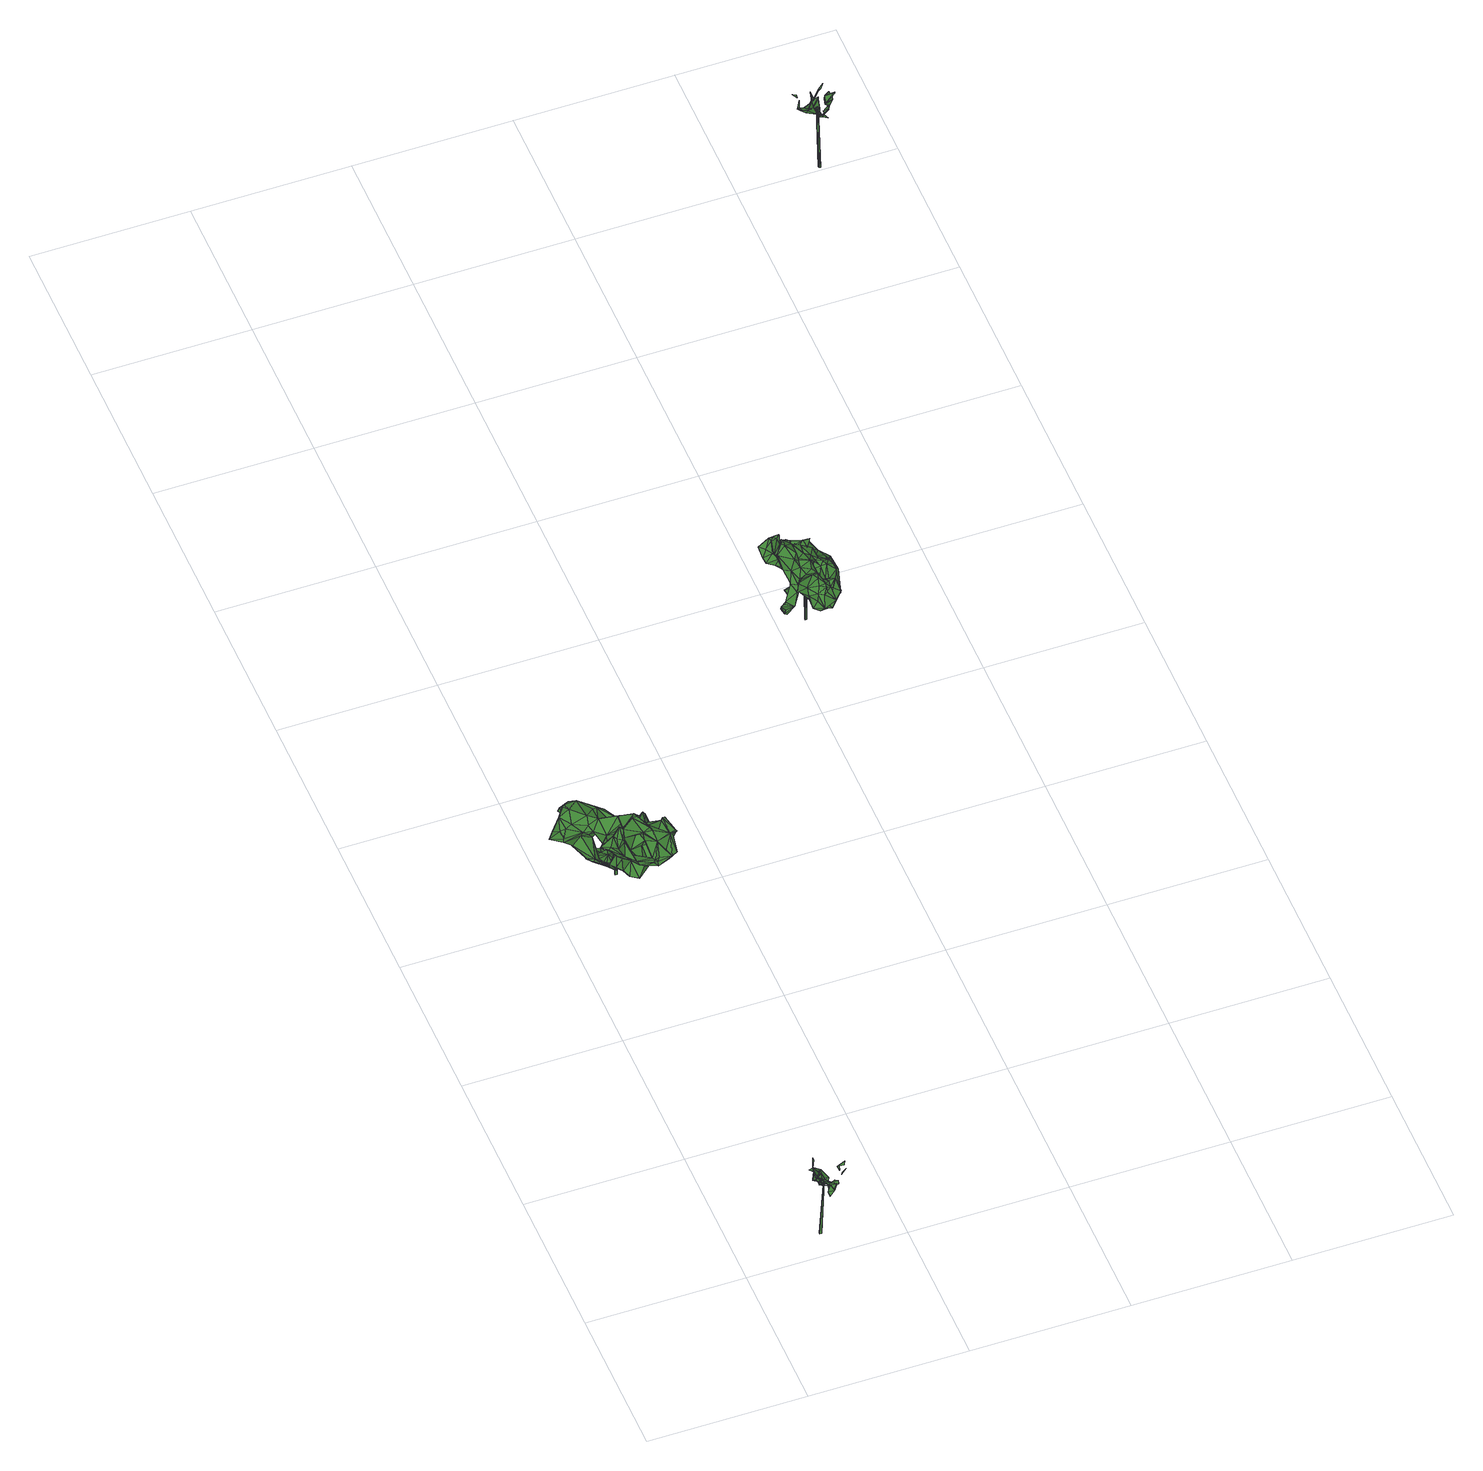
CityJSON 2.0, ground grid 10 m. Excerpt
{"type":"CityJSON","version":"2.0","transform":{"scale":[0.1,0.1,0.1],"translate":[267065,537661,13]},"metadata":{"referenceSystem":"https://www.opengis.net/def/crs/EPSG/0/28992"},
"CityObjects":{
"tree1":{"type":"SolitaryVegetationObject","attributes":{"gtid":460,"crown_width_m":2,"crown_median_z":17.79,"crown_r50_m":0.165,"crown_porosity":0.98,"trunk_H_m":4.72,"trunk_DBH_m":0.0634,"trunk_radius_m":0.0317,"trunk_base_height_m":13.07,"original_gtid":"523"},"geometry":[{"type":"MultiSurface","lod":"3","boundaries":[[[0,1,2]],[[2,1,3]],[[4,5,6]],[[7,8,9]],[[10,11,12]],[[13,14,15]],[[16,17,18]],[[16,18,15]],[[6,17,16]],[[19,20,21]],[[22,20,23]],[[5,22,24]],[[25,19,2]],[[2,19,21]],[[26,27,28]],[[17,29,16]],[[30,31,32]],[[3,33,25]],[[30,32,34]],[[12,17,6]],[[26,28,30]],[[35,36,37]],[[38,10,23]],[[27,26,30]],[[39,40,41]],[[7,42,43]],[[34,32,31]],[[21,20,44]],[[30,34,31]],[[30,31,27]],[[45,46,24]],[[47,48,36]],[[49,12,11]],[[24,6,5]],[[6,24,22]],[[33,19,25]],[[2,21,0]],[[3,1,50]],[[23,5,4]],[[22,23,10]],[[51,18,13]],[[49,11,10]],[[7,43,8]],[[6,16,29]],[[42,8,43]],[[18,51,15]],[[27,52,28]],[[1,0,50]],[[3,25,2]],[[49,11,53]],[[33,3,21]],[[33,21,44]],[[5,54,24]],[[8,42,7]],[[23,55,5]],[[55,23,20]],[[11,26,27]],[[5,55,22]],[[38,12,10]],[[49,10,12]],[[15,51,13]],[[14,48,36]],[[15,14,16]],[[23,4,38]],[[38,4,12]],[[20,33,44]],[[19,33,20]],[[30,28,27]],[[18,14,13]],[[16,14,18]],[[55,20,22]],[[18,17,51]],[[22,12,6]],[[10,12,22]],[[4,6,12]],[[0,3,50]],[[21,3,0]],[[6,29,17]],[[56,57,58]],[[56,58,59]],[[59,58,60]],[[58,57,60]],[[60,57,59]],[[57,61,59]],[[61,57,56]],[[61,56,59]]]}]},
"tree2":{"type":"SolitaryVegetationObject","attributes":{"gtid":502,"crown_width_m":5.54,"crown_median_z":16.54,"crown_r50_m":0.281,"crown_porosity":0.919,"trunk_H_m":3.24,"trunk_DBH_m":0.149,"trunk_radius_m":0.0747,"trunk_base_height_m":13.3,"original_gtid":"572"},"geometry":[{"type":"MultiSurface","lod":"3","boundaries":[[[62,63,64]],[[65,66,67]],[[62,68,69]],[[70,71,72]],[[73,74,75]],[[76,77,78]],[[79,80,81]],[[82,83,84]],[[85,86,87]],[[88,89,76]],[[88,76,90]],[[63,73,91]],[[92,63,91]],[[67,66,93]],[[94,95,96]],[[89,77,76]],[[97,81,80]],[[98,99,100]],[[96,101,94]],[[102,71,75]],[[103,104,105]],[[71,106,91]],[[102,107,72]],[[108,109,110]],[[70,105,71]],[[111,112,83]],[[113,114,115]],[[113,115,116]],[[117,118,119]],[[117,119,120]],[[121,122,123]],[[124,125,126]],[[111,82,101]],[[127,128,129]],[[130,91,106]],[[65,131,132]],[[91,133,134]],[[135,136,137]],[[135,137,138]],[[139,140,115]],[[141,142,143]],[[144,145,146]],[[147,124,148]],[[80,149,150]],[[151,152,144]],[[153,154,155]],[[156,157,158]],[[93,157,156]],[[159,160,161]],[[159,161,162]],[[91,134,92]],[[79,81,163]],[[97,117,164]],[[69,63,62]],[[82,165,166]],[[91,73,71]],[[115,167,168]],[[156,158,169]],[[116,170,171]],[[172,173,174]],[[175,176,177]],[[133,178,179]],[[180,181,182]],[[80,150,183]],[[184,185,186]],[[184,187,185]],[[135,188,136]],[[189,190,171]],[[191,192,193]],[[170,194,195]],[[111,83,82]],[[69,73,63]],[[168,83,112]],[[110,86,159]],[[103,196,192]],[[197,150,198]],[[157,199,200]],[[133,91,130]],[[71,105,106]],[[180,175,201]],[[78,77,202]],[[203,114,204]],[[205,110,206]],[[85,118,159]],[[90,126,88]],[[126,74,207]],[[208,202,77]],[[209,143,123]],[[210,211,153]],[[136,211,210]],[[151,212,152]],[[182,210,213]],[[168,139,115]],[[71,102,72]],[[157,214,199]],[[169,215,216]],[[190,185,217]],[[73,75,71]],[[67,146,145]],[[73,68,74]],[[73,69,68]],[[102,74,126]],[[75,74,102]],[[218,122,121]],[[164,81,97]],[[164,163,81]],[[133,130,178]],[[199,219,200]],[[198,220,221]],[[198,221,100]],[[186,190,222]],[[92,134,223]],[[65,132,224]],[[162,225,129]],[[126,90,107]],[[126,107,102]],[[145,131,65]],[[220,139,226]],[[150,197,183]],[[214,158,227]],[[228,182,181]],[[197,229,128]],[[173,200,219]],[[210,182,228]],[[210,137,136]],[[230,149,79]],[[142,231,123]],[[133,232,134]],[[223,134,232]],[[233,119,118]],[[159,86,85]],[[132,202,208]],[[120,164,117]],[[220,198,149]],[[88,126,125]],[[88,125,89]],[[144,131,145]],[[129,234,127]],[[122,218,216]],[[64,223,235]],[[108,236,109]],[[138,137,210]],[[237,222,189]],[[166,135,138]],[[140,238,194]],[[239,194,238]],[[107,78,196]],[[198,150,149]],[[240,241,174]],[[174,242,240]],[[105,130,106]],[[107,90,78]],[[76,78,90]],[[159,108,110]],[[169,218,121]],[[132,131,144]],[[182,175,180]],[[120,119,233]],[[189,222,190]],[[105,104,243]],[[107,196,72]],[[243,130,105]],[[214,227,199]],[[189,195,244]],[[145,245,246]],[[145,246,247]],[[216,218,169]],[[225,160,234]],[[248,153,211]],[[249,221,226]],[[162,243,108]],[[162,108,159]],[[67,145,65]],[[124,147,125]],[[89,125,147]],[[89,147,77]],[[130,250,178]],[[179,178,250]],[[208,77,147]],[[233,87,251]],[[251,87,184]],[[93,247,67]],[[163,238,230]],[[146,141,143]],[[247,141,146]],[[155,213,210]],[[82,84,252]],[[228,181,101]],[[206,110,248]],[[108,243,236]],[[163,239,238]],[[101,82,166]],[[101,166,138]],[[227,158,157]],[[227,157,93]],[[206,204,253]],[[188,166,254]],[[168,226,139]],[[147,255,208]],[[147,148,235]],[[82,252,165]],[[126,207,124]],[[226,168,249]],[[146,256,144]],[[151,144,256]],[[226,221,220]],[[257,258,252]],[[259,197,99]],[[259,99,98]],[[168,260,249]],[[261,95,262]],[[151,95,212]],[[94,212,95]],[[242,133,240]],[[179,240,133]],[[179,129,240]],[[186,263,190]],[[185,190,263]],[[184,186,251]],[[253,264,206]],[[264,205,206]],[[264,217,185]],[[101,96,111]],[[175,155,154]],[[78,192,196]],[[264,185,205]],[[79,163,230]],[[116,140,170]],[[235,232,64]],[[210,228,138]],[[199,173,265]],[[227,173,199]],[[63,92,64]],[[262,266,267]],[[223,64,92]],[[156,268,93]],[[211,136,188]],[[211,188,206]],[[268,142,141]],[[187,205,185]],[[204,217,253]],[[114,217,204]],[[253,217,264]],[[262,151,256]],[[256,266,262]],[[135,166,188]],[[262,259,98]],[[123,122,142]],[[116,171,190]],[[116,190,114]],[[193,192,78]],[[109,236,103]],[[230,220,149]],[[243,103,236]],[[70,103,105]],[[123,269,121]],[[176,175,154]],[[193,174,241]],[[270,271,127]],[[187,110,205]],[[272,273,271]],[[248,211,206]],[[129,128,267]],[[274,219,66]],[[93,66,219]],[[196,103,72]],[[208,224,132]],[[72,103,70]],[[275,276,249]],[[277,129,179]],[[254,278,279]],[[254,279,203]],[[165,254,166]],[[216,157,122]],[[132,174,202]],[[143,209,146]],[[109,248,110]],[[142,141,246]],[[203,257,114]],[[252,114,257]],[[160,97,272]],[[80,273,272]],[[183,273,80]],[[93,141,247]],[[251,237,244]],[[94,201,212]],[[94,180,201]],[[93,219,227]],[[233,118,87]],[[268,269,142]],[[255,223,265]],[[143,269,123]],[[229,259,262]],[[262,267,229]],[[62,207,68]],[[74,68,207]],[[206,188,204]],[[191,154,192]],[[176,154,241]],[[190,217,114]],[[113,116,114]],[[244,163,280]],[[244,280,251]],[[94,181,180]],[[255,265,173]],[[94,101,181]],[[175,182,213]],[[213,155,175]],[[277,250,162]],[[277,162,129]],[[163,244,239]],[[277,179,250]],[[173,274,255]],[[157,281,122]],[[200,281,157]],[[175,177,201]],[[249,260,221]],[[146,67,247]],[[159,117,160]],[[242,232,133]],[[265,232,282]],[[96,95,283]],[[261,283,95]],[[97,160,117]],[[114,252,84]],[[239,195,194]],[[269,143,142]],[[247,122,284]],[[197,128,183]],[[278,276,275]],[[278,165,276]],[[121,156,169]],[[281,284,122]],[[281,174,284]],[[243,250,130]],[[243,162,250]],[[171,195,189]],[[170,195,171]],[[189,244,237]],[[111,96,260]],[[78,202,193]],[[183,128,127]],[[285,177,176]],[[151,262,95]],[[176,241,285]],[[285,241,129]],[[116,115,140]],[[262,98,261]],[[221,283,261]],[[221,261,100]],[[233,251,280]],[[240,129,241]],[[129,286,285]],[[275,258,257]],[[184,110,187]],[[184,86,110]],[[265,223,232]],[[193,202,174]],[[257,279,278]],[[257,278,275]],[[159,118,117]],[[188,254,204]],[[142,246,266]],[[266,246,245]],[[103,192,154]],[[85,87,118]],[[139,238,140]],[[142,122,141]],[[247,141,122]],[[210,153,155]],[[153,248,154]],[[103,154,109]],[[162,161,225]],[[160,225,161]],[[212,201,177]],[[127,271,183]],[[272,271,270]],[[229,267,128]],[[65,174,281]],[[239,244,195]],[[168,167,83]],[[84,83,167]],[[197,198,99]],[[229,197,259]],[[123,231,209]],[[266,231,142]],[[203,204,254]],[[100,261,98]],[[228,101,138]],[[203,279,257]],[[184,87,86]],[[282,232,242]],[[79,149,80]],[[124,207,148]],[[235,148,207]],[[232,207,64]],[[235,207,232]],[[62,64,207]],[[241,154,191]],[[241,191,193]],[[103,243,104]],[[281,200,173]],[[165,278,254]],[[235,255,147]],[[225,234,129]],[[252,276,165]],[[174,173,282]],[[174,282,242]],[[267,286,129]],[[267,245,286]],[[267,266,245]],[[286,177,285]],[[286,212,177]],[[112,111,260]],[[112,260,168]],[[221,260,283]],[[96,283,260]],[[141,93,268]],[[249,276,252]],[[275,249,258]],[[270,127,234]],[[270,234,272]],[[173,219,274]],[[227,219,173]],[[97,80,272]],[[183,271,273]],[[132,144,152]],[[100,99,198]],[[173,274,281]],[[167,115,287]],[[167,287,84]],[[174,65,172]],[[230,238,220]],[[132,152,245]],[[286,152,212]],[[245,152,286]],[[237,251,222]],[[186,222,251]],[[233,280,120]],[[120,163,164]],[[280,163,120]],[[172,274,173]],[[114,84,287]],[[258,287,252]],[[249,252,287]],[[249,287,258]],[[170,140,194]],[[220,288,139]],[[248,109,289]],[[154,289,109]],[[248,289,154]],[[238,288,220]],[[139,288,238]],[[175,154,192]],[[287,115,114]],[[185,263,186]],[[265,219,199]],[[160,272,234]],[[265,173,219]],[[265,282,173]],[[65,274,172]],[[235,223,255]],[[255,224,208]],[[65,224,66]],[[274,224,255]],[[66,224,274]],[[65,281,274]],[[169,158,215]],[[214,215,158]],[[247,284,145]],[[132,245,145]],[[132,145,174]],[[284,174,145]],[[247,246,141]],[[157,216,215]],[[157,215,214]],[[256,146,209]],[[269,268,121]],[[156,121,268]],[[266,209,231]],[[256,209,266]],[[290,291,292]],[[291,293,294]],[[291,294,292]],[[292,294,295]],[[292,295,290]],[[295,294,296]],[[295,296,290]],[[294,293,296]],[[296,293,297]],[[296,297,290]],[[293,298,297]],[[297,298,299]],[[297,299,290]],[[299,298,290]],[[298,293,291]],[[298,291,290]]]}]},
"tree3":{"type":"SolitaryVegetationObject","attributes":{"gtid":461,"crown_width_m":4.7,"crown_median_z":17.27,"crown_r50_m":0.246,"crown_porosity":0.921,"trunk_H_m":4.19,"trunk_DBH_m":0.15,"trunk_radius_m":0.0748,"trunk_base_height_m":13.08,"original_gtid":"524"},"geometry":[{"type":"MultiSurface","lod":"3","boundaries":[[[300,301,302]],[[303,304,305]],[[304,303,306]],[[307,308,309]],[[310,311,312]],[[313,314,315]],[[316,301,317]],[[318,319,320]],[[321,322,323]],[[324,325,326]],[[327,328,329]],[[330,331,332]],[[333,334,300]],[[335,336,337]],[[338,339,317]],[[340,341,342]],[[343,344,345]],[[302,346,347]],[[320,319,342]],[[348,305,300]],[[349,350,351]],[[318,352,353]],[[322,354,355]],[[301,356,302]],[[357,358,359]],[[360,337,361]],[[330,332,362]],[[363,321,364]],[[323,322,355]],[[315,314,365]],[[366,367,368]],[[366,368,369]],[[324,370,371]],[[372,371,370]],[[373,374,375]],[[369,368,315]],[[324,326,376]],[[377,378,344]],[[374,379,380]],[[347,381,302]],[[309,346,302]],[[382,383,344]],[[375,344,378]],[[358,384,359]],[[385,328,386]],[[385,386,384]],[[350,352,351]],[[387,388,389]],[[390,371,372]],[[350,391,352]],[[385,384,392]],[[309,356,393]],[[321,323,394]],[[395,360,396]],[[372,397,398]],[[394,364,321]],[[399,400,401]],[[402,354,403]],[[353,404,405]],[[369,315,365]],[[406,407,338]],[[309,308,346]],[[320,408,318]],[[351,318,408]],[[409,341,340]],[[410,325,411]],[[353,352,404]],[[352,412,404]],[[413,306,414]],[[415,416,417]],[[311,310,418]],[[309,302,356]],[[419,420,421]],[[422,421,420]],[[423,391,424]],[[423,424,375]],[[373,425,362]],[[380,423,374]],[[357,359,386]],[[426,395,427]],[[428,340,319]],[[313,415,365]],[[314,313,365]],[[400,429,430]],[[345,431,432]],[[391,412,352]],[[360,311,396]],[[360,361,311]],[[307,433,421]],[[434,421,433]],[[435,374,373]],[[381,301,300]],[[338,317,301]],[[436,334,333]],[[325,410,376]],[[326,325,367]],[[301,316,393]],[[437,438,335]],[[335,394,439]],[[440,329,441]],[[400,415,429]],[[419,442,398]],[[419,398,443]],[[399,444,400]],[[337,437,335]],[[426,437,337]],[[408,320,342]],[[375,378,373]],[[422,445,308]],[[446,303,348]],[[427,420,426]],[[338,301,406]],[[335,447,336]],[[360,395,337]],[[337,395,426]],[[394,443,399]],[[374,448,379]],[[301,381,449]],[[301,449,406]],[[450,363,451]],[[415,400,444]],[[415,444,365]],[[452,425,377]],[[453,448,454]],[[430,386,455]],[[455,385,392]],[[455,386,385]],[[456,328,327]],[[343,377,344]],[[375,424,344]],[[340,342,319]],[[343,457,377]],[[408,349,351]],[[376,458,340]],[[340,458,459]],[[428,460,461]],[[318,461,460]],[[432,462,345]],[[429,386,430]],[[427,395,463]],[[462,464,465]],[[321,363,450]],[[335,466,394]],[[443,394,466]],[[443,466,335]],[[467,445,422]],[[381,347,449]],[[422,308,307]],[[453,454,435]],[[453,435,436]],[[468,469,453]],[[448,453,469]],[[393,356,301]],[[324,444,470]],[[454,448,374]],[[450,322,321]],[[399,443,470]],[[443,397,470]],[[380,471,423]],[[391,423,471]],[[391,471,380]],[[316,317,339]],[[399,470,444]],[[322,450,354]],[[326,313,367]],[[387,389,449]],[[472,473,406]],[[318,353,461]],[[402,474,475]],[[385,386,441]],[[385,441,329]],[[476,304,306]],[[413,433,477]],[[413,478,433]],[[327,380,479]],[[349,424,350]],[[382,424,349]],[[345,414,343]],[[419,421,442]],[[468,453,480]],[[468,480,475]],[[325,376,326]],[[371,458,434]],[[367,313,368]],[[401,481,399]],[[461,405,440]],[[399,481,364]],[[394,399,364]],[[376,340,428]],[[402,403,474]],[[344,424,382]],[[376,410,458]],[[381,300,482]],[[302,381,482]],[[362,300,334]],[[302,482,348]],[[300,302,348]],[[349,408,342]],[[461,353,405]],[[475,474,468]],[[350,424,391]],[[483,484,324]],[[485,354,402]],[[387,418,486]],[[435,330,334]],[[375,374,423]],[[300,339,338]],[[316,339,300]],[[377,457,452]],[[365,366,369]],[[305,316,300]],[[362,334,330]],[[487,358,357]],[[488,347,346]],[[310,486,418]],[[456,327,479]],[[474,489,468]],[[445,346,308]],[[490,384,403]],[[384,474,403]],[[491,363,364]],[[469,489,487]],[[406,449,389]],[[344,383,345]],[[477,306,413]],[[479,379,448]],[[361,312,311]],[[488,388,492]],[[402,475,473]],[[349,342,431]],[[442,421,434]],[[411,325,484]],[[474,384,489]],[[358,489,384]],[[401,430,455]],[[391,380,412]],[[307,421,422]],[[386,417,441]],[[309,393,304]],[[319,460,428]],[[318,460,319]],[[384,491,481]],[[384,481,392]],[[435,373,330]],[[450,403,354]],[[303,305,348]],[[447,485,493]],[[494,492,388]],[[495,337,336]],[[388,336,493]],[[496,336,447]],[[497,348,362]],[[405,412,329]],[[415,313,416]],[[343,498,457]],[[324,376,416]],[[445,488,346]],[[376,428,416]],[[340,459,409]],[[488,492,347]],[[401,455,481]],[[432,431,409]],[[443,398,397]],[[433,478,434]],[[392,481,455]],[[499,387,486]],[[419,437,420]],[[426,420,437]],[[323,355,394]],[[326,367,366]],[[363,491,451]],[[451,491,490]],[[451,490,450]],[[450,490,403]],[[490,491,384]],[[341,409,431]],[[479,380,379]],[[366,313,326]],[[377,425,378]],[[497,425,452]],[[362,425,497]],[[410,411,434]],[[495,336,388]],[[373,332,331]],[[373,331,330]],[[382,349,383]],[[431,383,349]],[[345,383,431]],[[409,459,464]],[[409,464,432]],[[407,473,338]],[[407,406,473]],[[311,500,396]],[[418,500,311]],[[417,416,428]],[[373,378,425]],[[468,489,469]],[[388,493,472]],[[485,472,493]],[[345,462,501]],[[414,501,462]],[[414,345,501]],[[436,480,453]],[[333,480,436]],[[427,467,420]],[[412,405,404]],[[420,467,422]],[[434,411,484]],[[497,452,457]],[[465,464,459]],[[465,478,413]],[[465,459,478]],[[358,487,489]],[[388,472,389]],[[472,502,389]],[[462,432,464]],[[364,481,491]],[[309,503,307]],[[335,439,447]],[[373,362,332]],[[467,427,463]],[[467,463,494]],[[380,327,412]],[[329,412,327]],[[355,439,394]],[[335,438,443]],[[415,417,429]],[[429,417,386]],[[487,479,448]],[[414,306,446]],[[485,447,354]],[[386,359,384]],[[418,387,347]],[[449,347,387]],[[465,413,504]],[[389,502,406]],[[503,433,307]],[[434,458,410]],[[351,505,318]],[[352,318,505]],[[352,505,351]],[[440,441,417]],[[385,329,328]],[[398,442,390]],[[390,372,398]],[[324,484,325]],[[361,495,499]],[[337,495,361]],[[387,499,495]],[[387,495,388]],[[494,388,467]],[[445,467,388]],[[393,316,304]],[[305,304,316]],[[445,388,488]],[[338,473,300]],[[461,440,417]],[[461,417,428]],[[371,478,459]],[[366,365,313]],[[480,300,473]],[[333,300,480]],[[480,473,475]],[[329,440,405]],[[483,434,484]],[[483,442,434]],[[494,463,500]],[[494,500,418]],[[396,500,395]],[[463,395,500]],[[493,336,496]],[[493,496,447]],[[418,492,494]],[[418,347,492]],[[487,357,456]],[[456,479,487]],[[328,357,386]],[[456,357,328]],[[355,354,439]],[[465,504,462]],[[414,462,504]],[[414,504,413]],[[447,439,354]],[[482,362,348]],[[482,300,362]],[[443,438,419]],[[437,419,438]],[[315,366,313]],[[368,313,366]],[[368,366,315]],[[470,370,324]],[[470,397,370]],[[400,430,401]],[[372,370,397]],[[374,435,454]],[[486,310,499]],[[361,499,312]],[[310,312,499]],[[448,469,487]],[[324,371,483]],[[442,371,390]],[[483,371,442]],[[371,459,458]],[[431,342,341]],[[485,473,472]],[[485,402,473]],[[435,334,436]],[[406,502,472]],[[476,503,309]],[[476,309,304]],[[476,433,503]],[[497,457,498]],[[414,446,498]],[[414,498,343]],[[348,497,498]],[[348,498,446]],[[365,444,416]],[[324,416,444]],[[313,365,416]],[[371,434,478]],[[476,306,433]],[[477,433,306]],[[446,306,303]],[[506,507,508]],[[506,508,509]],[[507,510,511]],[[507,511,508]],[[508,511,512]],[[508,512,509]],[[511,510,513]],[[511,513,512]],[[512,513,514]],[[512,514,509]],[[514,513,515]],[[514,515,509]],[[513,510,515]],[[515,510,516]],[[515,516,509]],[[516,510,506]],[[516,506,509]],[[510,507,506]]]}]},
"tree4":{"type":"SolitaryVegetationObject","attributes":{"gtid":419,"crown_width_m":2.53,"crown_median_z":18.11,"crown_r50_m":0.177,"crown_porosity":0.947,"trunk_H_m":5.04,"trunk_DBH_m":0.086,"trunk_radius_m":0.043,"trunk_base_height_m":13.07,"original_gtid":"475"},"geometry":[{"type":"MultiSurface","lod":"3","boundaries":[[[517,518,519]],[[520,521,522]],[[520,522,523]],[[524,525,526]],[[527,522,528]],[[529,530,531]],[[532,533,534]],[[523,522,535]],[[536,537,538]],[[527,535,522]],[[520,528,521]],[[521,528,539]],[[540,541,542]],[[543,544,545]],[[546,547,548]],[[539,528,522]],[[540,549,547]],[[522,521,539]],[[535,527,525]],[[524,550,551]],[[524,551,552]],[[553,554,555]],[[556,557,558]],[[538,540,542]],[[559,560,561]],[[536,538,562]],[[523,525,563]],[[556,564,543]],[[528,565,527]],[[552,527,565]],[[557,549,566]],[[557,564,558]],[[567,545,544]],[[562,542,519]],[[531,550,529]],[[557,568,547]],[[562,569,536]],[[526,525,570]],[[550,551,529]],[[571,567,572]],[[520,565,528]],[[523,535,525]],[[572,567,544]],[[551,550,531]],[[573,574,575]],[[565,520,563]],[[564,557,556]],[[573,575,576]],[[523,563,520]],[[559,577,578]],[[561,530,577]],[[548,575,576]],[[579,532,533]],[[544,543,572]],[[571,572,543]],[[557,580,564]],[[561,560,551]],[[560,530,529]],[[560,529,551]],[[559,578,560]],[[538,537,581]],[[582,537,583]],[[548,547,549]],[[517,566,584]],[[551,530,561]],[[538,542,562]],[[540,568,541]],[[547,568,540]],[[552,565,524]],[[585,581,582]],[[585,582,586]],[[565,563,524]],[[582,581,537]],[[549,580,548]],[[576,546,548]],[[580,557,547]],[[566,541,568]],[[566,568,557]],[[562,566,569]],[[526,551,524]],[[519,518,566]],[[519,566,562]],[[584,566,518]],[[543,564,571]],[[538,549,540]],[[566,517,541]],[[583,586,582]],[[551,531,530]],[[543,567,571]],[[543,545,567]],[[586,559,585]],[[578,585,559]],[[556,558,564]],[[532,575,579]],[[548,575,532]],[[536,569,537]],[[585,586,583]],[[517,584,518]],[[581,583,537]],[[566,549,538]],[[547,548,580]],[[583,581,585]],[[538,537,569]],[[557,580,549]],[[566,538,569]],[[524,563,525]],[[570,525,552]],[[532,579,548]],[[561,577,559]],[[560,577,530]],[[578,577,560]],[[541,517,542]],[[519,542,517]],[[527,552,525]],[[579,575,548]],[[552,551,526]],[[552,526,570]],[[587,588,589]],[[587,589,590]],[[589,588,591]],[[589,591,590]],[[590,591,592]],[[591,588,592]],[[592,588,593]],[[592,593,590]],[[588,587,593]],[[593,587,590]]]}]}
},
"vertices":[
[59,5,53],[59,6,55],[54,6,55],[55,6,55],[48,18,48],[49,19,53],[52,20,51],[64,20,51],[65,20,51],[65,19,48],[52,15,47],[53,16,43],[53,18,47],[55,23,42],[60,24,39],[55,22,42],[55,24,48],[54,24,48],[54,24,43],[50,8,57],[49,13,55],[54,8,51],[50,15,52],[49,15,50],[48,18,58],[51,6,59],[57,13,44],[57,13,45],[61,12,47],[51,25,50],[58,9,44],[54,9,44],[55,8,41],[50,8,58],[55,9,41],[59,20,32],[59,23,35],[60,20,32],[48,18,47],[64,12,54],[67,14,54],[64,13,51],[67,17,54],[68,19,55],[51,12,58],[49,21,63],[49,19,63],[54,23,36],[54,25,36],[52,18,43],[58,9,53],[51,24,44],[61,12,48],[52,18,42],[46,19,56],[49,15,52],[53,17,1],[52,18,1],[53,18,1],[54,15,48],[54,16,48],[52,17,1],
[17,350,39],[24,354,36],[24,350,34],[25,325,20],[28,330,15],[29,325,16],[18,350,41],[21,352,40],[34,338,46],[27,346,48],[28,332,49],[24,351,43],[18,345,47],[19,345,48],[12,327,40],[12,327,37],[24,327,41],[67,313,31],[62,314,26],[68,316,32],[44,293,43],[54,291,40],[55,291,42],[61,327,44],[56,320,46],[59,318,45],[11,330,44],[6,335,34],[14,329,46],[34,347,40],[29,354,31],[33,330,13],[38,307,35],[40,306,34],[43,300,37],[64,318,31],[44,304,19],[53,308,18],[48,298,22],[39,299,43],[20,339,50],[34,329,47],[43,326,40],[37,339,45],[38,341,43],[18,330,47],[49,325,47],[45,326,48],[53,321,52],[46,293,39],[50,292,38],[64,298,39],[59,299,48],[66,293,39],[68,301,49],[60,323,36],[62,326,43],[63,321,40],[64,320,38],[46,329,11],[40,328,15],[44,323,13],[13,339,35],[9,338,36],[13,338,47],[53,317,23],[52,317,23],[47,321,28],[42,341,40],[28,321,21],[29,321,22],[38,346,32],[33,351,30],[39,302,54],[39,308,59],[36,303,55],[35,298,52],[65,295,35],[70,295,39],[37,322,15],[40,322,14],[40,318,12],[35,313,22],[29,322,21],[36,318,16],[15,335,32],[22,336,34],[62,308,27],[57,310,20],[38,310,23],[35,313,23],[43,312,49],[36,320,41],[33,312,44],[40,332,13],[37,333,13],[40,335,11],[58,325,44],[59,323,35],[51,321,43],[46,325,40],[73,310,39],[68,317,33],[43,300,42],[40,302,52],[57,292,39],[57,291,36],[44,333,10],[70,302,47],[72,300,51],[23,335,26],[29,334,15],[31,331,30],[31,314,42],[36,319,39],[37,317,36],[42,341,36],[43,337,33],[32,310,41],[32,307,43],[28,309,45],[58,314,23],[58,313,47],[57,308,54],[67,313,49],[55,311,51],[41,307,57],[72,303,49],[68,302,49],[32,334,37],[29,324,43],[27,326,39],[71,304,42],[72,303,47],[27,327,46],[53,311,17],[57,307,20],[34,339,11],[32,334,14],[34,313,39],[24,331,34],[53,306,50],[53,305,52],[52,313,58],[49,313,58],[19,345,39],[19,331,28],[41,317,12],[35,307,54],[41,308,57],[38,310,34],[30,310,45],[39,339,10],[41,334,12],[41,333,14],[58,303,54],[44,331,12],[31,334,14],[61,303,26],[52,301,28],[68,313,51],[26,346,22],[25,326,20],[48,319,32],[58,297,31],[33,339,11],[33,306,46],[52,314,21],[66,309,31],[41,318,12],[28,343,31],[61,318,43],[48,319,31],[24,340,27],[46,326,48],[69,313,51],[65,306,34],[72,307,41],[36,335,29],[35,333,31],[34,338,30],[46,326,45],[70,310,47],[36,313,22],[36,319,16],[35,323,16],[44,315,49],[54,298,31],[41,335,35],[68,313,49],[54,294,41],[56,303,57],[41,306,51],[21,338,20],[37,313,21],[54,306,44],[60,304,42],[51,310,21],[50,296,34],[46,308,28],[41,307,22],[60,304,44],[56,304,57],[26,342,20],[38,313,21],[45,317,27],[39,328,14],[41,323,13],[48,317,30],[51,307,31],[53,311,36],[60,307,27],[28,332,15],[53,308,38],[50,297,35],[40,333,36],[45,305,40],[51,311,48],[66,309,40],[32,329,16],[26,340,23],[45,304,36],[33,325,17],[40,318,33],[41,317,32],[58,293,41],[62,300,32],[46,323,44],[42,320,35],[43,323,3],[42,321,35],[42,322,3],[42,323,3],[41,321,35],[41,320,35],[41,319,35],[43,322,3],[42,319,35],
[229,483,45],[219,490,46],[218,493,35],[226,478,32],[220,477,39],[226,477,40],[220,478,30],[209,480,36],[210,484,37],[215,484,36],[209,494,55],[203,494,54],[205,493,55],[203,452,38],[197,453,41],[195,453,40],[222,481,43],[219,488,47],[220,447,35],[215,454,30],[219,452,28],[205,474,67],[207,481,64],[204,477,66],[205,463,41],[205,461,32],[204,458,35],[226,457,46],[221,459,49],[223,454,48],[232,474,40],[232,475,30],[237,477,31],[231,478,45],[234,478,41],[201,478,56],[204,480,51],[201,483,53],[225,487,50],[222,480,46],[215,459,32],[219,461,31],[220,455,30],[232,474,30],[235,462,27],[230,466,29],[213,492,37],[215,498,44],[229,483,31],[226,455,30],[230,453,34],[226,451,29],[228,450,36],[221,451,42],[211,479,61],[206,482,64],[215,489,41],[219,468,47],[222,470,51],[215,464,51],[199,489,51],[203,490,55],[236,481,39],[210,468,65],[208,465,63],[198,454,42],[198,454,35],[199,454,31],[197,453,33],[195,454,37],[209,460,45],[211,465,40],[214,465,46],[239,476,32],[234,466,44],[235,461,28],[209,462,39],[235,477,29],[239,476,31],[228,462,42],[230,457,47],[218,496,42],[229,459,34],[228,463,33],[218,466,58],[219,458,55],[217,460,52],[209,492,49],[209,486,46],[216,491,45],[214,469,43],[232,453,39],[216,459,58],[219,482,41],[201,475,59],[196,486,48],[196,493,50],[208,465,51],[208,472,47],[206,466,53],[207,457,50],[208,457,54],[217,480,57],[217,475,55],[223,452,43],[223,453,46],[222,489,50],[226,488,51],[225,452,29],[220,462,32],[208,464,38],[207,468,37],[226,454,44],[221,473,37],[228,475,31],[206,456,45],[207,456,45],[213,458,44],[207,494,50],[204,476,47],[202,481,44],[208,478,40],[206,482,42],[231,461,37],[232,457,34],[237,478,31],[197,483,46],[199,484,44],[213,456,39],[207,458,50],[209,457,54],[220,462,30],[223,467,30],[215,475,38],[210,469,37],[233,470,42],[232,474,45],[204,480,50],[205,475,49],[208,479,61],[220,457,44],[220,459,49],[208,475,43],[203,471,50],[204,461,48],[210,483,41],[225,478,29],[209,478,55],[229,468,48],[216,495,46],[211,478,62],[207,473,60],[236,481,28],[232,473,46],[233,469,46],[212,457,57],[221,460,46],[232,478,29],[211,464,39],[218,463,39],[218,454,35],[218,453,42],[230,467,38],[201,490,47],[223,464,39],[222,470,41],[207,475,55],[203,485,44],[225,472,51],[227,470,50],[204,462,48],[228,456,38],[218,485,48],[222,482,51],[221,473,54],[224,479,53],[217,477,38],[216,474,28],[218,473,39],[226,462,43],[225,476,49],[211,464,56],[234,481,38],[207,468,38],[203,469,35],[214,480,54],[209,493,55],[225,468,48],[213,491,43],[223,471,51],[213,473,54],[211,467,59],[208,493,46],[210,482,47],[205,493,44],[203,486,47],[205,479,50],[233,482,29],[231,479,29],[207,492,54],[200,492,48],[234,467,33],[219,488,48],[213,480,37],[227,473,40],[222,454,34],[218,472,43],[218,473,1],[217,473,43],[217,472,43],[218,472,1],[217,473,1],[216,472,43],[217,472,1],[216,471,43],[217,471,43],[218,471,43],
[354,820,39],[358,819,40],[357,814,37],[351,790,75],[356,787,79],[355,789,74],[355,794,73],[353,790,66],[354,792,71],[355,793,65],[355,788,72],[350,785,74],[351,793,59],[354,794,57],[351,791,59],[348,805,50],[346,802,53],[346,802,54],[355,793,73],[356,806,39],[354,805,42],[353,808,40],[356,787,78],[348,812,39],[349,815,38],[353,814,38],[356,813,54],[357,812,56],[356,812,55],[342,811,46],[344,812,43],[344,809,46],[348,810,43],[351,792,60],[354,792,61],[354,790,66],[340,806,61],[339,805,65],[337,806,65],[353,813,47],[352,814,45],[353,819,48],[353,797,51],[354,795,57],[355,794,57],[356,811,38],[351,791,71],[353,813,48],[350,787,71],[353,814,40],[356,813,55],[348,812,40],[355,808,40],[357,794,66],[356,814,54],[359,814,58],[341,808,50],[342,808,56],[342,808,50],[342,809,48],[353,796,52],[352,796,52],[348,804,50],[350,811,47],[352,802,44],[354,802,44],[354,802,45],[358,819,42],[353,799,47],[356,798,46],[353,802,1],[352,802,1],[353,803,1],[352,804,51],[352,803,1],[351,804,51],[352,803,51]
]}
